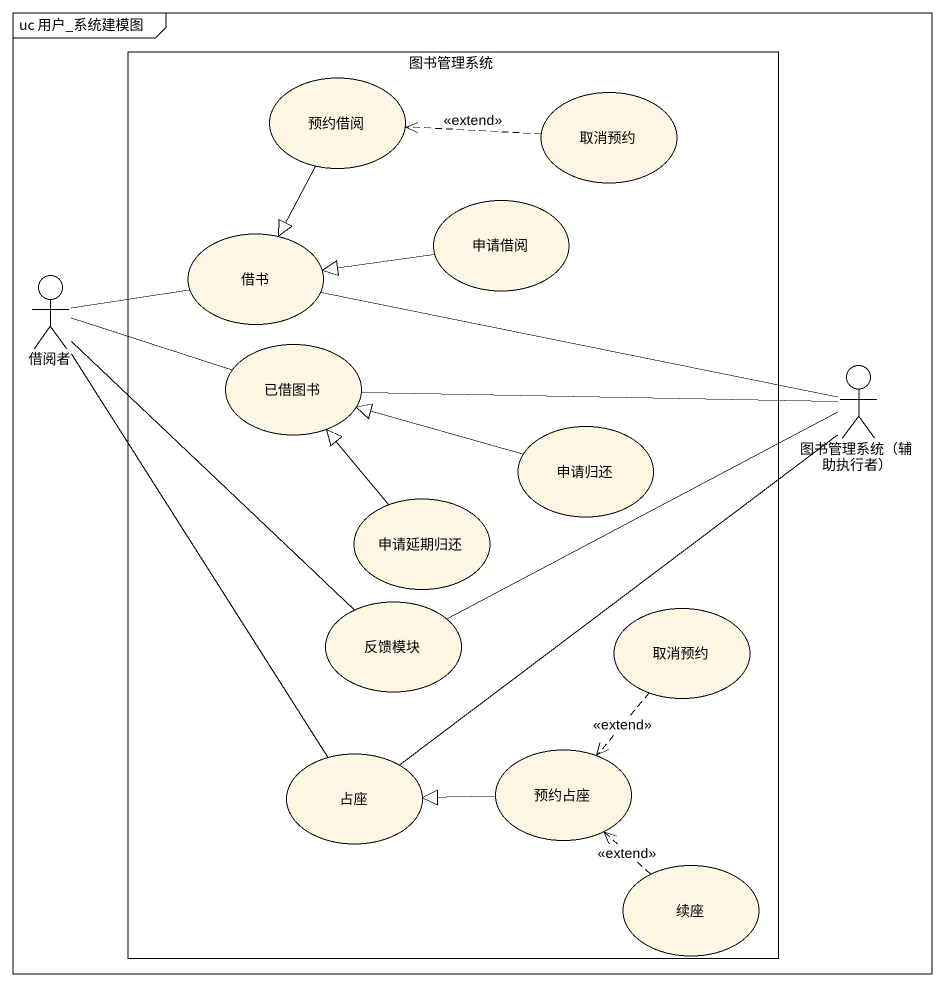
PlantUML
@startuml
mainframe uc 用户_系统建模图
rectangle 图书管理系统 {
  usecase 预约借阅
  usecase 取消预约
  usecase 申请借阅
  usecase 借书
  usecase 已借图书
  usecase 申请归还
  usecase 申请延期归还
  usecase 反馈模块
  usecase "取消预约" as 取消预约_2
  usecase 占座
  usecase 预约占座
  usecase 续座
}
actor 借阅者
actor "图书管理系统（辅助执行者）" as 图书管理系统_辅助执行者
预约借阅 --|> 借书
取消预约 .left.> 预约借阅 : <<extend>>
申请借阅 -left-|> 借书
借阅者 -right- 借书
借阅者 -right- 已借图书
借阅者 -- 反馈模块
借阅者 -- 占座
借书 -right- 图书管理系统_辅助执行者
已借图书 -right- 图书管理系统_辅助执行者
申请归还 -left-|> 已借图书
申请延期归还 -up-|> 已借图书
反馈模块 -right- 图书管理系统_辅助执行者
取消预约_2 ..> 预约占座 : <<extend>>
占座 -up- 图书管理系统_辅助执行者
预约占座 -left-|> 占座
续座 .up.> 预约占座 : <<extend>>
@enduml
